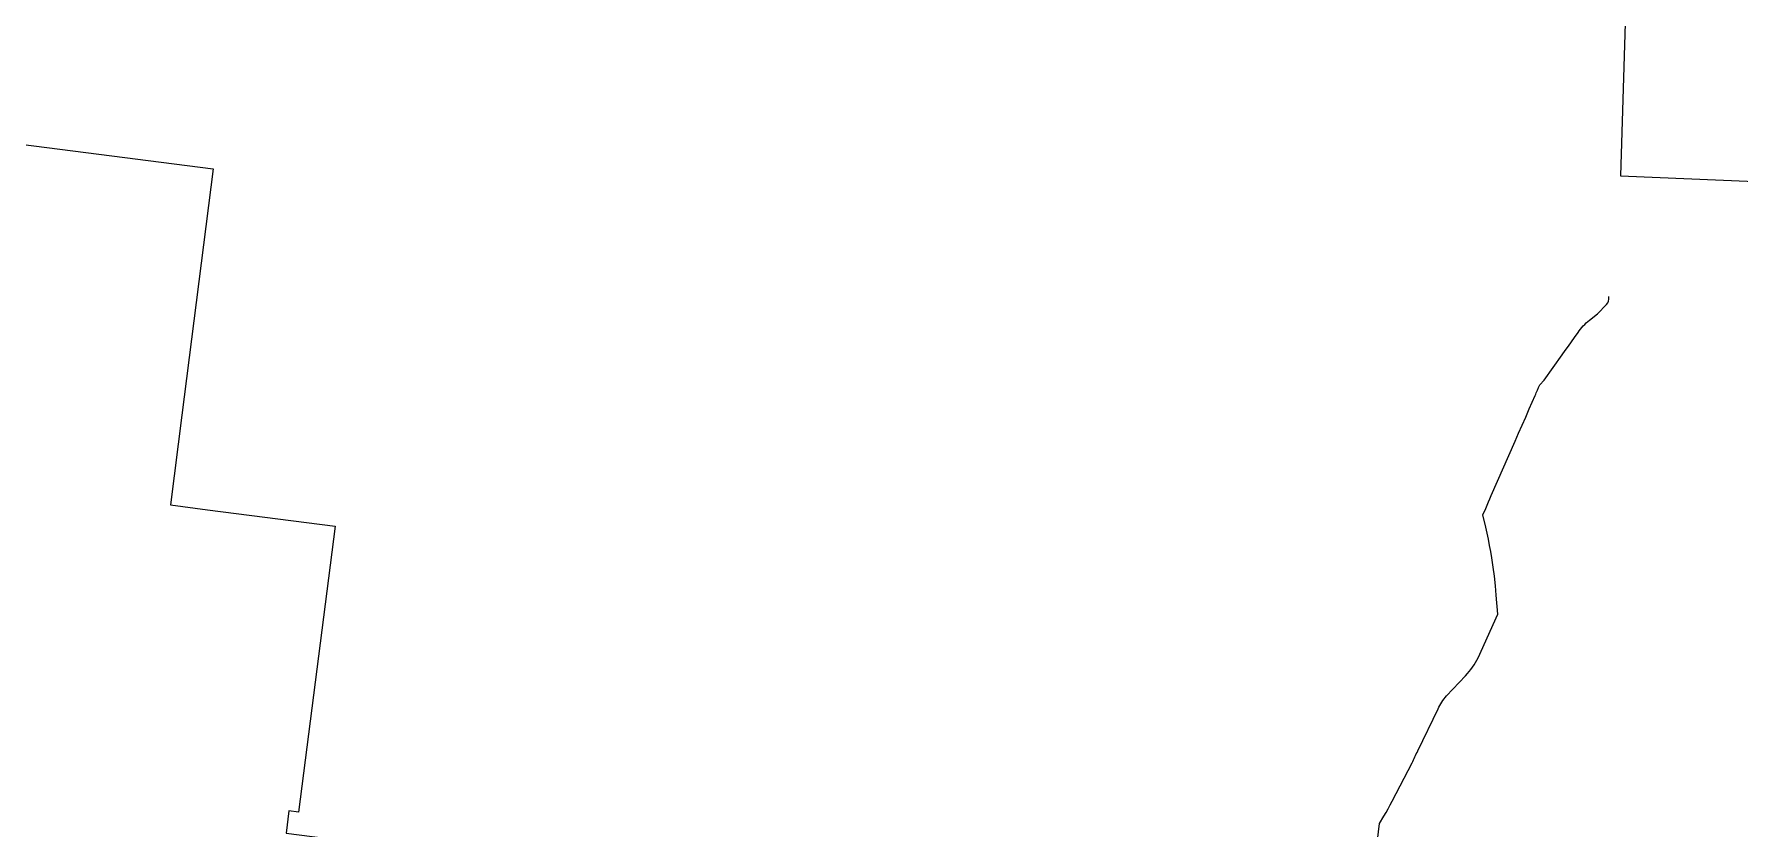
# Model space of a CAD drawing. Header units: inches. Extents: x 179221 to 180407, y 654181 to 655021.
# Drawn here: x 179931.3 to 179991.6, y 654735 to 654763.1 of the extents above; entities that cross this region are included whole.
import ezdxf

# ---------------------------------------------------------------- set-up
doc = ezdxf.new("R2010")
doc.units = ezdxf.units.IN
doc.header["$MEASUREMENT"] = 0
doc.layers.add('1506', color=42, linetype='Continuous')
doc.layers.add('2201', color=254, linetype='Continuous')
doc.layers.add('2220', color=7, linetype='Continuous', lineweight=9, true_color=0xcad9fc)

msp = doc.modelspace()

# ---------------------------------------------------------------- linework, layer by layer
at = {"layer": '1506', "lineweight": -3, "elevation": 61}
msp.add_lwpolyline([(179978.628, 654733.252), (179978.87, 654735.2), (179979.023, 654735.462), (179979.099, 654735.594), (179979.173, 654735.727), (179979.245, 654735.861), (179979.316, 654735.995), (179980.013, 654737.347), (179980.04, 654737.399), (179980.066, 654737.45), (179980.091, 654737.503), (179980.116, 654737.555), (179980.141, 654737.607), (179980.166, 654737.66), (179980.191, 654737.712), (179980.216, 654737.764), (179980.933, 654739.253), (179980.964, 654739.315), (179980.997, 654739.375), (179981.031, 654739.434), (179981.067, 654739.492), (179981.106, 654739.549), (179981.146, 654739.604), (179981.19, 654739.657), (179981.235, 654739.708), (179981.908, 654740.423), (179981.973, 654740.495), (179982.035, 654740.568), (179982.095, 654740.645), (179982.152, 654740.723), (179982.206, 654740.803), (179982.256, 654740.886), (179982.301, 654740.971), (179982.344, 654741.058), (179983.04, 654742.6), (179982.991, 654743.27), (179982.962, 654743.6), (179982.927, 654743.93), (179982.882, 654744.258), (179982.831, 654744.586), (179982.793, 654744.806), (179982.754, 654745.023), (179982.712, 654745.239), (179982.667, 654745.455), (179982.619, 654745.67), (179982.52, 654746.1), (179982.615, 654746.328), (179982.663, 654746.442), (179982.712, 654746.556), (179982.761, 654746.67), (179982.81, 654746.783), (179983.652, 654748.7), (179983.777, 654748.985), (179983.902, 654749.269), (179984.028, 654749.554), (179984.153, 654749.839), (179984.361, 654750.312), (179984.382, 654750.36), (179984.403, 654750.408), (179984.424, 654750.456), (179984.444, 654750.504), (179984.485, 654750.601), (179984.495, 654750.624), (179984.528, 654750.684), (179984.68, 654750.86), (179985.32, 654751.753), (179985.427, 654751.903), (179985.535, 654752.054), (179985.642, 654752.205), (179985.749, 654752.356), (179985.876, 654752.537), (179985.92, 654752.597), (179985.966, 654752.655), (179986.013, 654752.713), (179986.063, 654752.768), (179986.114, 654752.822), (179986.167, 654752.874), (179986.222, 654752.924), (179986.279, 654752.972), (179986.56, 654753.2), (179986.88, 654753.52), (179986.925, 654753.58), (179986.957, 654753.645), (179986.969, 654753.716), (179986.969, 654753.791), (179986.967, 654753.804)], dxfattribs=at)
at = {"layer": '2201'}
msp.add_polyline3d([(179926.825, 654759.707, 61.78), (179937.679, 654758.319, 61.78), (179937.679, 654758.319, 61.78), (179936.567, 654749.62, 63.362), (179936.161, 654746.448, 63.94), (179937.469, 654746.281, 63.94), (179941.983, 654745.703, 63.94), (179940.692, 654735.607, 63.94), (179940.348, 654735.651, 63.94), (179940.248, 654734.866, 62.545), (179943.1, 654734.501, 62.275), (179942.807, 654732.204, 62.275), (179940.737, 654716.03, 62.275), (179940.737, 654716.03, 62.275), (179932.185, 654717.124, 63.175), (179930.931, 654718.262, 63.348)], dxfattribs=at)
at = {"layer": '2220'}
msp.add_lwpolyline([(179989.047, 654812.75), (179987.375, 654758.063), (180017.313, 654756.813), (180013.25, 654731.437), (180008.304, 654713.745), (180005.137, 654704.201), (180002.188, 654695.438), (179994.75, 654677), (179985.719, 654658.812), (179984.453, 654657.188), (179983, 654656.063), (179981.261, 654655.628), (179978.422, 654655.25), (179967.69, 654655.889), (179955.344, 654656.625), (179940.805, 654658.27), (179931.234, 654659.625)], dxfattribs=at)

doc.saveas('drawing.dxf')
